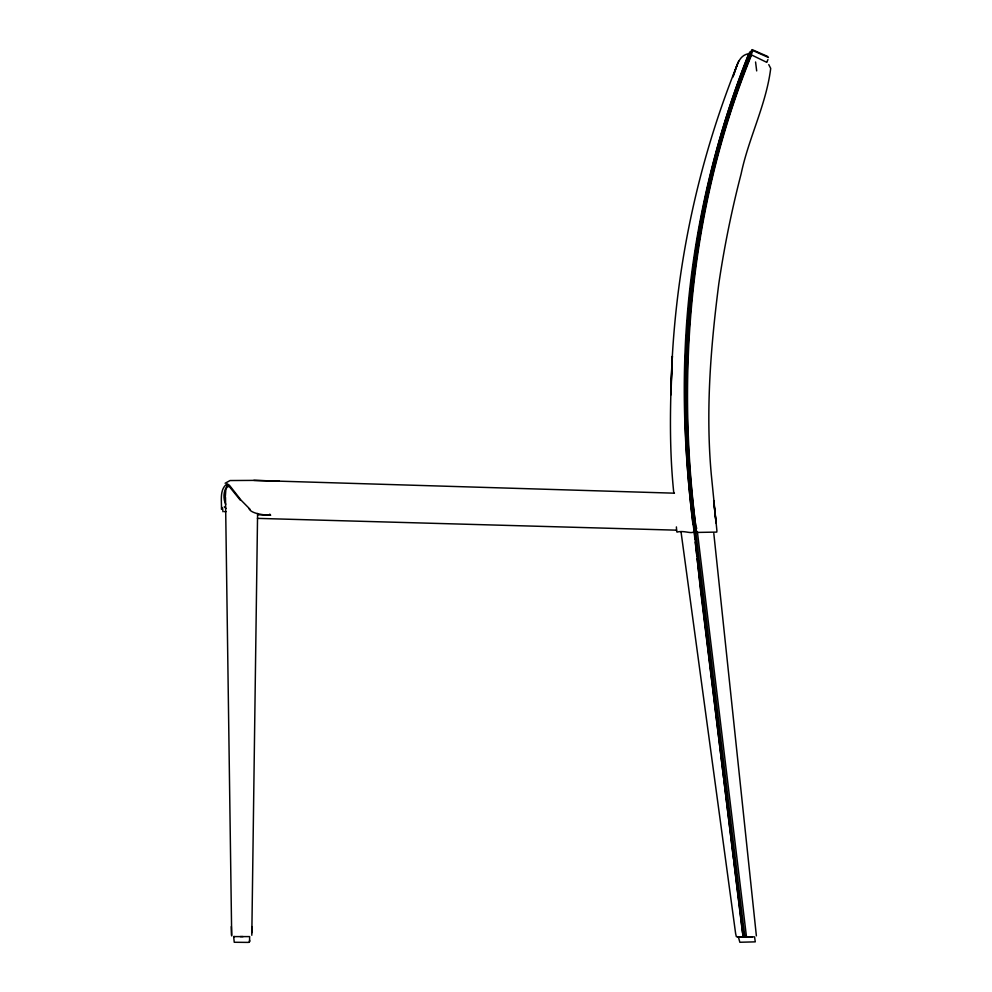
<?xml version="1.0" encoding="UTF-8"?>
<svg xmlns="http://www.w3.org/2000/svg" width="992" height="992" viewBox="0 0 992 992"><rect width="100%" height="100%" fill="white"/><g stroke="black" fill="none" stroke-linecap="round" stroke-linejoin="round"><path stroke-width="1.49" d="M251.807 935.27L257.585 513.496M251.881 932.703L251.993 926.59M756.375 935.84L713.806 533.436M249.513 941.83L249.662 936.597L233.666 936.597L234.236 942.264L248.384 942.4L249.513 941.83L249.662 940.242M693.966 528.401L700.451 589.347L743.206 937.266M732.852 76.855L737.316 64.207M749.729 51.956C688.386 203.149 672.291 369.892 694.04 531.03M732.939 76.806C736.535 68.795 737.478 56.383 747.658 53.89M767.746 56.494L752.134 49.637C689.118 201.45 673.394 369.793 695.206 532.047M696.756 528.042L695.628 530.348M767.076 61.591L767.932 59.582M750.994 51.696L751.626 50.369M738.668 61.194C695.677 166.904 672.65 280.748 670.927 394.878L672.365 356.215C670.096 401.81 669.042 447.628 673.804 493.098M227.404 485.844L225.829 489.899L225.333 496.57M225.122 483.253L230.057 480.537L253.828 480.388L674.436 493.185M743.988 936.808L754.565 936.87L755.272 941.854L739.846 942.264L738.358 936.857M696.657 532.431L716.832 532.096M738.829 936.845L736.324 936.597L735.618 933.497L681.082 532.22M737.416 937.018L739.313 936.956M737.986 937.006L739.536 936.944M253.828 480.388L279.236 481.108M740.392 936.832L743.454 936.808M740.255 936.832L742.4 936.808M744 937.155L746.505 936.882L744.843 936.039L743.64 927.297L695.764 531.687M676.891 532.096L677.065 532.096C687.059 529.294 698.777 539.251 692.738 522.747C686.241 467.579 682.806 412.04 684.877 356.475C688.349 252.91 710.607 150.176 748.65 53.928L749.605 53.94M233.666 936.597L234.608 936.597M240.275 936.597L243.052 936.597M746.827 936.795L752.296 936.832M224.341 511.636L226.002 511.661M258.056 514.798C289.379 514.997 252.923 517.353 249.104 508.797M257.436 518.37L676.594 530.174M227.267 485.237L228.346 485.448M693.73 530.584L694.561 530.844L743.938 936.944M768.465 57.499L752.903 50.555C690.258 201.922 674.151 371.058 696.545 532.084C675.478 372.074 690.234 205.344 751.527 54.944L766.828 62.372M249.959 509.181L241.23 500.352L229.425 485.274L227.168 483.823C219.331 489.205 221.762 500.675 221.452 509.293M224.279 506.8L226.002 508.388M240.349 500.216L229.524 486.836L226.932 486.39C223.262 491.276 223.175 498.827 225.705 504.333M768.763 64.604L770.71 68.398C766.221 104.644 748.588 138.099 741.123 173.873C731.712 210.106 724.259 246.834 718.791 283.873C710.694 346.853 705.535 410.775 711.264 474.188L716.943 531.08M746.443 936.547L697.364 531.65M743.12 936.659L742.884 935.654M225.506 497.364L231.694 935.927M755.569 61.988L756.685 70.903M222.468 507.52L222.977 511.773M742.549 933.15L733.869 862.184M701.803 598.201L700.154 584.449M702.175 601.264L723.59 777.79M723.962 780.865L733.497 859.122M694.859 539.078L694.214 532.047M695.218 542.103L696.806 555.718M697.153 558.744L699.794 581.424M676.395 526.913L676.668 531.067M231.508 935.258L231.322 926.565M270.208 515.096L269.774 514.154L270.208 515.133M716.1 522.796L713.657 500.638L716.038 522.784"/></g></svg>
